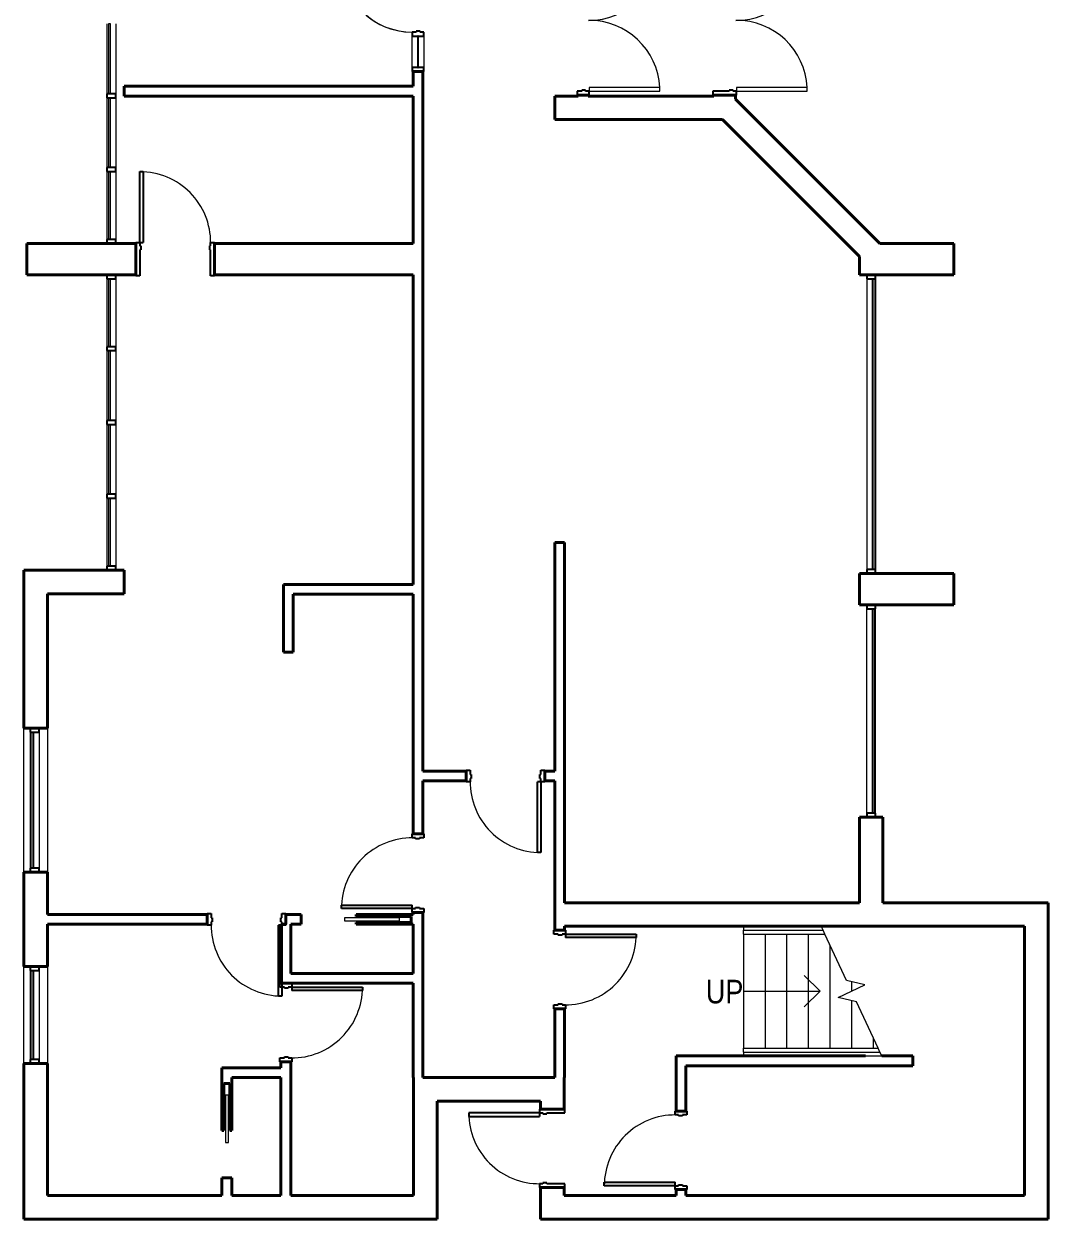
# Model space of a CAD drawing. Header units: inches. Extents: x -1006 to 175, y -1064 to 129.
# Drawn here: x -1006 to -485, y -1064 to -456 of the extents above; entities that cross this region are included whole.
import ezdxf

# ---------------------------------------------------------------- set-up
doc = ezdxf.new("R2010")
doc.units = ezdxf.units.IN
doc.header["$MEASUREMENT"] = 0
for name, color, linetype, lineweight in [('A-DOOR', 31, 'Continuous', 15), ('A-DOOR-FRAM', 31, 'Continuous', 25), ('A-FLOR-HRAL', 11, 'Continuous', 9), ('A-GLAZ-CURT', 52, 'Continuous', 9), ('A-GLAZ-CWMG', 51, 'Continuous', 9), ('A-WALL', 113, 'Continuous', 15), ('I-WALL', 2, 'Continuous', 15), ('S-STRS', 31, 'Continuous', 9), ('S-STRS-ANNO', 31, 'Continuous', 9), ('S-STRS-IDEN', 31, 'Continuous', 9), ('S-STRS-MBND', 31, 'Continuous', 9)]:
    doc.layers.add(name, color=color, linetype=linetype, lineweight=lineweight)
doc.styles.add('Arial Narrow', font='ARIALN.TTF', dxfattribs={"height": 12})

# ---------------------------------------------------------------- blocks, each defined once
blk = doc.blocks.new('System Panel - zGlazed-5180696-LEVEL 1 - Map Export')
at = {"layer": 'A-GLAZ-CURT', "lineweight": 15}
for p, q in [((22.625, 1.5), (-22.625, 1.5)), ((-22.625, 1.5), (-22.625, 0.5)), ((-22.625, 0.5), (22.625, 0.5)), ((22.625, 0.5), (22.625, 1.5))]:
    blk.add_line(p, q, dxfattribs=at)
blk = doc.blocks.new('Rectangular Mullion - 4 1_2_ x 2_ Rectangular_CE_-5139368-LEVEL 1 - Map Export')
at = {"layer": 'A-GLAZ-CWMG'}
for p, q in [((-1002.68, -937.54), (-1002.68, -982.79)), ((-998.18, -937.54), (-998.18, -982.79))]:
    blk.add_line(p, q, dxfattribs=at)
blk = doc.blocks.new('Rectangular Mullion - 4 1_2_ x 2_ Rectangular_CE_-5180646-LEVEL 1 - Map Export')
at = {"layer": 'A-GLAZ-CWMG', "lineweight": 25}
for p, q in [((-2, 2.25), (0, 2.25)), ((-2, -2.25), (-2, 2.25)), ((0, 2.25), (0, -2.25)), ((0, -2.25), (-2, -2.25))]:
    blk.add_line(p, q, dxfattribs=at)
blk = doc.blocks.new('Rectangular Mullion - 4 1_2_ x 2_ Rectangular_CE_-5180647-LEVEL 1 - Map Export')
at = {"layer": 'A-GLAZ-CWMG', "lineweight": 25}
for p, q in [((0, 2.25), (-2, 2.25)), ((-2, 2.25), (-2, -2.25)), ((0, -2.25), (0, 2.25)), ((-2, -2.25), (0, -2.25))]:
    blk.add_line(p, q, dxfattribs=at)
blk = doc.blocks.new('System Panel - zGlazed-5180645-LEVEL 1 - Map Export')
at = {"layer": 'A-GLAZ-CURT', "lineweight": 15}
for p, q in [((34.625, 1.5), (-34.625, 1.5)), ((-34.625, 1.5), (-34.625, 0.5)), ((-34.625, 0.5), (34.625, 0.5)), ((34.625, 0.5), (34.625, 1.5))]:
    blk.add_line(p, q, dxfattribs=at)
blk = doc.blocks.new('Rectangular Mullion - 4 1_2_ x 2_ Rectangular_CE_-5139571-LEVEL 1 - Map Export')
at = {"layer": 'A-GLAZ-CWMG'}
for p, q in [((-1002.68, -816.29), (-1002.68, -885.54)), ((-998.18, -816.29), (-998.18, -885.54))]:
    blk.add_line(p, q, dxfattribs=at)
blk = doc.blocks.new('System Panel - zGlazed-5161923-LEVEL 1 - Map Export')
at = {"layer": 'A-GLAZ-CURT', "lineweight": 15}
for p, q in [((17.28125, 1.5), (-17.28125, 1.5)), ((-17.28125, 1.5), (-17.28125, 0.5)), ((-17.28125, 0.5), (17.28125, 0.5)), ((17.28125, 0.5), (17.28125, 1.5))]:
    blk.add_line(p, q, dxfattribs=at)
blk = doc.blocks.new('Rectangular Mullion - 4 1_2_ x 2_ Rectangular_CE_-5141691-LEVEL 1 - Map Export')
at = {"layer": 'A-GLAZ-CWMG'}
for p, q in [((-963.68, -697.23), (-963.68, -731.79)), ((-959.18, -697.23), (-959.18, -731.79))]:
    blk.add_line(p, q, dxfattribs=at)
blk = doc.blocks.new('Rectangular Mullion - 4 1_2_ x 2_ Rectangular_CE_-5161924-LEVEL 1 - Map Export')
at = {"layer": 'A-GLAZ-CWMG', "lineweight": 25}
for p, q in [((-2, 2.25), (0, 2.25)), ((-2, -2.25), (-2, 2.25)), ((0, 2.25), (0, -2.25)), ((0, -2.25), (-2, -2.25))]:
    blk.add_line(p, q, dxfattribs=at)
blk = doc.blocks.new('Rectangular Mullion - 4 1_2_ x 2_ Rectangular_CE_-5161925-LEVEL 1 - Map Export')
at = {"layer": 'A-GLAZ-CWMG', "lineweight": 25}
for p, q in [((0, 2.25), (-2, 2.25)), ((-2, 2.25), (-2, -2.25)), ((0, -2.25), (0, 2.25)), ((-2, -2.25), (0, -2.25))]:
    blk.add_line(p, q, dxfattribs=at)
blk = doc.blocks.new('Rectangular Mullion - 4 1_2_ x 2_ Rectangular_CE_-5161922-LEVEL 1 - Map Export')
at = {"layer": 'A-GLAZ-CWMG', "lineweight": 25}
for p, q in [((-1, 2.25), (1, 2.25)), ((-1, -2.25), (-1, 2.25)), ((1, 2.25), (1, -2.25)), ((1, -2.25), (-1, -2.25))]:
    blk.add_line(p, q, dxfattribs=at)
blk = doc.blocks.new('System Panel - zGlazed-5161927-LEVEL 1 - Map Export')
at = {"layer": 'A-GLAZ-CURT', "lineweight": 15}
for p, q in [((17.78125, 1.5), (-17.78125, 1.5)), ((-17.78125, 1.5), (-17.78125, 0.5)), ((-17.78125, 0.5), (17.78125, 0.5)), ((17.78125, 0.5), (17.78125, 1.5))]:
    blk.add_line(p, q, dxfattribs=at)
blk = doc.blocks.new('Rectangular Mullion - 4 1_2_ x 2_ Rectangular_CE_-5141693-LEVEL 1 - Map Export')
at = {"layer": 'A-GLAZ-CWMG'}
for p, q in [((-963.68, -622.1), (-963.68, -657.66)), ((-959.18, -622.1), (-959.18, -657.66))]:
    blk.add_line(p, q, dxfattribs=at)
blk = doc.blocks.new('Railing - Railing-5158389-LEVEL 1 - Map Export')
at = {"layer": 'A-FLOR-HRAL'}
for p, q in [((-639.93, -977.04), (-571.41, -977.04)), ((-639.93, -979.04), (-639.93, -977.04)), ((-639.93, -979.04), (-570.47, -979.04)), ((-570.47, -979.04), (-571.41, -977.04))]:
    blk.add_line(p, q, dxfattribs=at)
blk = doc.blocks.new('Railing - Railing-5158393-LEVEL 1 - Map Export')
at = {"layer": 'A-FLOR-HRAL'}
for p, q in [((-639.93, -917.04), (-599.38, -917.04)), ((-639.93, -919.04), (-639.93, -917.04)), ((-598.45, -919.04), (-599.38, -917.04)), ((-639.93, -919.04), (-598.45, -919.04))]:
    blk.add_line(p, q, dxfattribs=at)
blk = doc.blocks.new('Door-Single_CE_ - HM Door-2_ HM Frame-5158506-LEVEL 1 - Map Export')
at = {"layer": 'A-DOOR'}
for p, q in [((18, 42.5), (16.25, 42.5)), ((16.25, 42.5), (16.25, 6.5)), ((18, 6.5), (18, 42.5)), ((16.25, 6.5), (18, 6.5))]:
    blk.add_line(p, q, dxfattribs=at)
at = {"layer": 'A-DOOR', "lineweight": 25}
for p, q in [((18, 42.5), (16.25, 42.5)), ((16.25, 42.5), (16.25, 6.5)), ((18, 6.5), (18, 42.5)), ((18, 6.5), (16.25, 6.5))]:
    blk.add_line(p, q, dxfattribs=at)
at = {"layer": 'A-DOOR', "lineweight": 9}
blk.add_arc((18, 6.5), 36, 90, 180.5, dxfattribs=at)
blk.add_arc((18, 6.5), 36, 90, 180.5, dxfattribs=at)
blk.add_arc((18, 6.5), 36, 90, 180.5, dxfattribs=at)
blk.add_arc((18, 6.5), 36, 90, 180.5, dxfattribs=at)
at = {"layer": 'A-DOOR-FRAM'}
for p, q in [((-18, 6.5), (-20, 6.5)), ((-20, 6.5), (-20, -6.5)), ((-18, 4.75), (-18, 6.5)), ((20, 6.5), (18, 6.5)), ((18, 6.5), (18, 4.75)), ((20, -6.5), (20, 6.5)), ((-17.5, 4.75), (-18, 4.75)), ((-18, -6.5), (-18, 2.75)), ((-18, 2.75), (-17.5, 2.75)), ((-17.5, 2.75), (-17.5, 4.75)), ((18, 4.75), (17.5, 4.75)), ((17.5, 4.75), (17.5, 2.75)), ((17.5, 2.75), (18, 2.75)), ((18, 2.75), (18, -6.5)), ((-20, -6.5), (-18, -6.5)), ((18, -6.5), (20, -6.5))]:
    blk.add_line(p, q, dxfattribs=at)
blk = doc.blocks.new('Door-Single_CE_ - HM Door-2_ HM Frame-5129110-LEVEL 1 - Map Export')
at = {"layer": 'A-DOOR'}
for p, q in [((16.25, -39), (16.25, -3)), ((16.25, -3), (18, -3)), ((18, -3), (18, -39)), ((18, -39), (16.25, -39))]:
    blk.add_line(p, q, dxfattribs=at)
at = {"layer": 'A-DOOR', "lineweight": 25}
for p, q in [((16.25, -39), (16.25, -3)), ((18, -3), (16.25, -3)), ((18, -3), (18, -39)), ((18, -39), (16.25, -39))]:
    blk.add_line(p, q, dxfattribs=at)
at = {"layer": 'A-DOOR', "lineweight": 9}
blk.add_arc((18, -3), 36, 179.5, 270, dxfattribs=at)
blk.add_arc((18, -3), 36, 179.5, 270, dxfattribs=at)
blk.add_arc((18, -3), 36, 179.5, 270, dxfattribs=at)
blk.add_arc((18, -3), 36, 179.5, 270, dxfattribs=at)
at = {"layer": 'A-DOOR-FRAM'}
for p, q in [((-20, 3), (-18, 3)), ((-20, -3), (-20, 3)), ((-18, 3), (-18, 0.75)), ((-18, 0.75), (-17.5, 0.75)), ((-17.5, 0.75), (-17.5, -1.25)), ((17.5, 0.75), (18, 0.75)), ((17.5, -1.25), (17.5, 0.75)), ((18, 3), (20, 3)), ((18, 0.75), (18, 3)), ((20, 3), (20, -3)), ((-18, -3), (-20, -3)), ((-18, -1.25), (-18, -3)), ((-17.5, -1.25), (-18, -1.25)), ((18, -1.25), (17.5, -1.25)), ((18, -3), (18, -1.25)), ((20, -3), (18, -3))]:
    blk.add_line(p, q, dxfattribs=at)
blk = doc.blocks.new('Door-Single_CE_ - HM Door-2_ HM Frame-V1-LEVEL 1 - Map Export')
at = {"layer": 'A-DOOR'}
for p, q in [((16.25, -39), (16.25, -3)), ((16.25, -3), (17.5, -3)), ((18, -34.5), (18, -39)), ((18, -39), (16.25, -39))]:
    blk.add_line(p, q, dxfattribs=at)
at = {"layer": 'A-DOOR', "lineweight": 25}
for p, q in [((16.25, -39), (16.25, -3)), ((18, -3), (16.25, -3)), ((18, -3), (18, -39)), ((18, -39), (16.25, -39))]:
    blk.add_line(p, q, dxfattribs=at)
at = {"layer": 'A-DOOR', "lineweight": 9}
blk.add_arc((18, -3), 36, 179.5, 270, dxfattribs=at)
blk.add_arc((18, -3), 36, 179.5, 270, dxfattribs=at)
blk.add_arc((18, -3), 36, 179.5, 270, dxfattribs=at)
blk.add_arc((18, -3), 36, 179.5, 270, dxfattribs=at)
at = {"layer": 'A-DOOR-FRAM'}
for p, q in [((-20, 3), (-18, 3)), ((-20, -3), (-20, 3)), ((-18, 3), (-18, 0.75)), ((-18, 0.75), (-17.5, 0.75)), ((-17.5, 0.75), (-17.5, -1.25)), ((17.5, 0.75), (18, 0.75)), ((17.5, -1.25), (17.5, 0.75)), ((18, 3), (20, 3)), ((18, 0.75), (18, 3)), ((20, 3), (20, -3)), ((-18, -3), (-20, -3)), ((-18, -1.25), (-18, -3)), ((-17.5, -1.25), (-18, -1.25)), ((18, -1.25), (17.5, -1.25)), ((18, -3), (18, -1.25)), ((20, -3), (18, -3))]:
    blk.add_line(p, q, dxfattribs=at)
blk = doc.blocks.new('System Panel - zGlazed-5191263-LEVEL 1 - Map Export')
at = {"layer": 'A-GLAZ-CURT', "lineweight": 15}
for p, q in [((52, 1.5), (-52, 1.5)), ((-52, 1.5), (-52, 0.5)), ((-52, 0.5), (52, 0.5)), ((52, 0.5), (52, 1.5))]:
    blk.add_line(p, q, dxfattribs=at)
blk = doc.blocks.new('Rectangular Mullion - 4 1_2_ x 2_ Rectangular_CE_-5187473-LEVEL 1 - Map Export')
at = {"layer": 'A-GLAZ-CWMG'}
for p, q in [((-577.18, -857.54), (-577.18, -753.54)), ((-572.68, -857.54), (-572.68, -753.54))]:
    blk.add_line(p, q, dxfattribs=at)
blk = doc.blocks.new('System Panel - zGlazed-5191264-LEVEL 1 - Map Export')
at = {"layer": 'A-GLAZ-CURT', "lineweight": 15}
for p, q in [((74, -0.5), (-74, -0.5)), ((-74, -0.5), (-74, -1.5)), ((-74, -1.5), (74, -1.5)), ((74, -1.5), (74, -0.5))]:
    blk.add_line(p, q, dxfattribs=at)
blk = doc.blocks.new('Rectangular Mullion - 4 1_2_ x 2_ Rectangular_CE_-5187640-LEVEL 1 - Map Export')
at = {"layer": 'A-GLAZ-CWMG'}
for p, q in [((-577.18, -585.54), (-577.18, -733.54)), ((-572.68, -585.54), (-572.68, -733.54))]:
    blk.add_line(p, q, dxfattribs=at)
blk = doc.blocks.new('Rectangular Mullion - 4 1_2_ x 2_ Rectangular_CE_-5191265-LEVEL 1 - Map Export')
at = {"layer": 'A-GLAZ-CWMG', "lineweight": 25}
for p, q in [((-2, 2.25), (0, 2.25)), ((-2, -2.25), (-2, 2.25)), ((0, 2.25), (0, -2.25)), ((0, -2.25), (-2, -2.25))]:
    blk.add_line(p, q, dxfattribs=at)
blk = doc.blocks.new('Rectangular Mullion - 4 1_2_ x 2_ Rectangular_CE_-5191266-LEVEL 1 - Map Export')
at = {"layer": 'A-GLAZ-CWMG', "lineweight": 25}
for p, q in [((0, 2.25), (-2, 2.25)), ((-2, 2.25), (-2, -2.25)), ((0, -2.25), (0, 2.25)), ((-2, -2.25), (0, -2.25))]:
    blk.add_line(p, q, dxfattribs=at)
blk = doc.blocks.new('Door-Pocket-Single - Single Pocket Door-5201118-LEVEL 1 - Map Export')
at = {"layer": 'A-DOOR'}
for p, q in [((-8, 0.75), (-36, 0.75)), ((-36, 0.75), (-36, -0.75)), ((-8, -0.75), (-8, 0.75)), ((-36, -0.75), (-8, -0.75))]:
    blk.add_line(p, q, dxfattribs=at)
blk = doc.blocks.new('Door-Pocket-Single - Single Pocket Door-5201297-LEVEL 1 - Map Export')
at = {"layer": 'A-DOOR'}
for p, q in [((-6, 0.75), (-30, 0.75)), ((-30, 0.75), (-30, -0.75)), ((-6, -0.75), (-6, 0.75)), ((-30, -0.75), (-6, -0.75))]:
    blk.add_line(p, q, dxfattribs=at)
blk = doc.blocks.new('Door-Single_CE_ - HM Door-2_ HM Frame-5201860-LEVEL 1 - Map Export')
at = {"layer": 'A-DOOR'}
for p, q in [((16.25, -44.5), (16.25, -8.5)), ((16.25, -8.5), (18, -8.5)), ((18, -8.5), (18, -44.5)), ((18, -44.5), (16.25, -44.5))]:
    blk.add_line(p, q, dxfattribs=at)
at = {"layer": 'A-DOOR', "lineweight": 25}
for p, q in [((16.25, -44.5), (16.25, -8.5)), ((18, -8.5), (16.25, -8.5)), ((18, -8.5), (18, -44.5)), ((18, -44.5), (16.25, -44.5))]:
    blk.add_line(p, q, dxfattribs=at)
at = {"layer": 'A-DOOR', "lineweight": 9}
blk.add_arc((18, -8.5), 36, 179.5, 270, dxfattribs=at)
blk.add_arc((18, -8.5), 36, 179.5, 270, dxfattribs=at)
blk.add_arc((18, -8.5), 36, 179.5, 270, dxfattribs=at)
blk.add_arc((18, -8.5), 36, 179.5, 270, dxfattribs=at)
at = {"layer": 'A-DOOR-FRAM'}
for p, q in [((-20, 8.5), (-18, 8.5)), ((-20, -8.5), (-20, 8.5)), ((-18, 8.5), (-18, -4.75)), ((18, 8.5), (20, 8.5)), ((18, -4.75), (18, 8.5)), ((20, 8.5), (20, -8.5)), ((-18, -4.75), (-17.5, -4.75)), ((-17.5, -4.75), (-17.5, -6.75)), ((17.5, -4.75), (18, -4.75)), ((17.5, -6.75), (17.5, -4.75)), ((-18, -8.5), (-20, -8.5)), ((-18, -6.75), (-18, -8.5)), ((-17.5, -6.75), (-18, -6.75)), ((18, -6.75), (17.5, -6.75)), ((18, -8.5), (18, -6.75)), ((20, -8.5), (18, -8.5))]:
    blk.add_line(p, q, dxfattribs=at)
blk = doc.blocks.new('Door-Single-Sidelite_CE_ - WD Door-2_ HM Frame-Sidelite-5201984-LEVEL 1 - Map Export')
at = {"layer": 'A-DOOR'}
for p, q in [((18, 39), (16, 39)), ((16, 39), (16, 3)), ((18, 3), (18, 39)), ((16, 3), (18, 3))]:
    blk.add_line(p, q, dxfattribs=at)
at = {"layer": 'A-DOOR', "lineweight": 25}
for p, q in [((-20, 0.125), (-36, 0.125)), ((-36, 0.125), (-36, -0.125)), ((-20, -0.125), (-20, 0.125)), ((-36, -0.125), (-20, -0.125))]:
    blk.add_line(p, q, dxfattribs=at)
at = {"layer": 'A-DOOR', "lineweight": 9}
for start, end in [(93.196373, 180.5), (90, 179.5)]:
    blk.add_arc((18, 3), 36, start, end, dxfattribs=at)
at = {"layer": 'A-DOOR-FRAM'}
for p, q in [((-36, 3), (-38, 3)), ((-38, 3), (-38, -3)), ((-36, -3), (-36, 3)), ((-18, 3), (-20, 3)), ((-20, 3), (-20, -3)), ((-18, 1), (-18, 3)), ((-17.5, 1), (-18, 1)), ((-17.5, -1), (-17.5, 1)), ((18, 1), (17.5, 1)), ((17.5, 1), (17.5, -1)), ((20, 3), (18, 3)), ((18, 3), (18, 1)), ((20, -3), (20, 3)), ((-38, -3), (-36, -3)), ((-20, -3), (-18, -3)), ((-18, -3), (-18, -1)), ((-18, -1), (-17.5, -1)), ((17.5, -1), (18, -1)), ((18, -1), (18, -3)), ((18, -3), (20, -3))]:
    blk.add_line(p, q, dxfattribs=at)
at = {"layer": 'A-DOOR-FRAM', "lineweight": 9}
for p, q in [((-36, 3), (-20, 3)), ((-20, -3), (-36, -3))]:
    blk.add_line(p, q, dxfattribs=at)
blk = doc.blocks.new('Door-Double_CE_ - HM Door-2_ HM Frame-5204549-LEVEL 1 - Map Export')
at = {"layer": 'A-DOOR'}
for p, q in [((-34.25, 42), (-36, 42)), ((-36, 42), (-36, 6)), ((-34.25, 6), (-34.25, 42)), ((36, 42), (34.25, 42)), ((34.25, 42), (34.25, 6)), ((36, 6), (36, 42)), ((-36, 6), (-34.25, 6)), ((34.25, 6), (36, 6))]:
    blk.add_line(p, q, dxfattribs=at)
at = {"layer": 'A-DOOR', "lineweight": 9}
for centre, start, end in [((-36, 6), 359.5, 87.20317), ((36, 6), 92.78611, 180.5)]:
    blk.add_arc(centre, 36, start, end, dxfattribs=at)
at = {"layer": 'A-DOOR-FRAM'}
for p, q in [((-36, 6), (-38, 6)), ((-38, 6), (-38, -6)), ((-36, 4.25), (-36, 6)), ((-35.5, 4.25), (-36, 4.25)), ((-36, -6), (-36, 2.25)), ((-36, 2.25), (-35.5, 2.25)), ((-35.5, 2.25), (-35.5, 4.25)), ((36, 4.25), (35.5, 4.25)), ((35.5, 4.25), (35.5, 2.25)), ((35.5, 2.25), (36, 2.25)), ((38, 6), (36, 6)), ((36, 6), (36, 4.25)), ((36, 2.25), (36, -6)), ((38, -6), (38, 6)), ((-38, -6), (-36, -6)), ((36, -6), (38, -6))]:
    blk.add_line(p, q, dxfattribs=at)
blk = doc.blocks.new('Door-Double_CE_ - HM Door-2_ HM Frame-4190290-LEVEL 1 - Map Export')
at = {"layer": 'A-DOOR'}
for p, q in [((-34.25, 39), (-36, 39)), ((-36, 39), (-36, 3)), ((-34.25, 3), (-34.25, 39)), ((36, 39), (34.25, 39)), ((34.25, 39), (34.25, 3)), ((36, 3), (36, 39)), ((-36, 3), (-34.25, 3)), ((34.25, 3), (36, 3))]:
    blk.add_line(p, q, dxfattribs=at)
at = {"layer": 'A-DOOR', "lineweight": 9}
for centre, start, end in [((-36, 3), 359.5, 87.20317), ((36, 3), 92.78611, 180.5)]:
    blk.add_arc(centre, 36, start, end, dxfattribs=at)
at = {"layer": 'A-DOOR-FRAM'}
for p, q in [((-36, 3), (-38, 3)), ((-38, 3), (-38, -3)), ((-36, 1.25), (-36, 3)), ((-35.5, 1.25), (-36, 1.25)), ((-35.5, -0.75), (-35.5, 1.25)), ((36, 1.25), (35.5, 1.25)), ((35.5, 1.25), (35.5, -0.75)), ((38, 3), (36, 3)), ((36, 3), (36, 1.25)), ((38, -3), (38, 3)), ((-38, -3), (-36, -3)), ((-36, -3), (-36, -0.75)), ((-36, -0.75), (-35.5, -0.75)), ((35.5, -0.75), (36, -0.75)), ((36, -0.75), (36, -3)), ((36, -3), (38, -3))]:
    blk.add_line(p, q, dxfattribs=at)

msp = doc.modelspace()

# ---------------------------------------------------------------- linework, layer by layer
at = {"layer": 'A-WALL', "lineweight": 40}
for p, q in [((-723.93, -492.54), (-735.93, -492.54)), ((-735.93, -492.54), (-735.93, -504.54)), ((-654.93, -492.54), (-718.93, -492.54)), ((-643.93, -492.04), (-654.93, -492.04)), ((-654.93, -492.04), (-654.93, -492.54)), ((-643.93, -494.21), (-643.93, -492.04)), ((-570.6, -567.54), (-643.93, -494.21)), ((-735.93, -504.54), (-650.57, -504.54)), ((-650.57, -504.54), (-580.93, -574.18)), ((-948.93, -567.54), (-1004.43, -567.54)), ((-1004.43, -567.54), (-1004.43, -583.54)), ((-948.93, -583.54), (-948.93, -567.54)), ((-807.93, -567.54), (-908.93, -567.54)), ((-908.93, -567.54), (-908.93, -583.54)), ((-532.93, -567.54), (-570.6, -567.54)), ((-532.93, -583.54), (-532.93, -567.54)), ((-580.93, -574.18), (-580.93, -583.54)), ((-1004.43, -583.54), (-948.93, -583.54)), ((-908.93, -583.54), (-807.93, -583.54)), ((-580.93, -583.54), (-532.93, -583.54)), ((-954.93, -733.79), (-1005.93, -733.79)), ((-1005.93, -733.79), (-1005.93, -814.29)), ((-954.93, -745.79), (-954.93, -733.79)), ((-580.93, -735.54), (-580.93, -751.54)), ((-532.93, -735.54), (-580.93, -735.54)), ((-532.93, -751.54), (-532.93, -735.54)), ((-993.93, -745.79), (-954.93, -745.79)), ((-993.93, -814.29), (-993.93, -745.79)), ((-580.93, -751.54), (-532.93, -751.54)), ((-1005.93, -814.29), (-993.93, -814.29)), ((-568.93, -859.54), (-580.93, -859.54)), ((-580.93, -859.54), (-580.93, -903.04)), ((-568.93, -903.04), (-568.93, -859.54)), ((-1005.93, -887.54), (-1005.93, -935.54)), ((-993.93, -887.54), (-1005.93, -887.54)), ((-993.93, -909.04), (-993.93, -887.54)), ((-580.93, -903.04), (-730.93, -903.04)), ((-484.93, -903.04), (-568.93, -903.04)), ((-484.93, -1064.04), (-484.93, -903.04)), ((-993.93, -935.54), (-993.93, -914.04)), ((-730.93, -915.04), (-496.93, -915.04)), ((-496.93, -915.04), (-496.93, -1052.04)), ((-1005.93, -935.54), (-993.93, -935.54)), ((-1005.93, -984.79), (-1005.93, -1064.04)), ((-993.93, -984.79), (-1005.93, -984.79)), ((-993.93, -1052.04), (-993.93, -984.79)), ((-807.68, -992.04), (-807.68, -1052.04)), ((-735.93, -992.04), (-802.93, -992.04)), ((-731.18, -1008.04), (-731.18, -992.04)), ((-795.68, -1064.04), (-795.68, -1004.04)), ((-795.68, -1004.04), (-743.18, -1004.04)), ((-743.18, -1004.04), (-743.18, -1008.04)), ((-743.18, -1008.04), (-731.18, -1008.04)), ((-905.18, -1052.04), (-993.93, -1052.04)), ((-875.18, -1052.04), (-900.18, -1052.04)), ((-807.68, -1052.04), (-870.18, -1052.04)), ((-743.18, -1048.04), (-743.18, -1064.04)), ((-731.18, -1048.04), (-743.18, -1048.04)), ((-731.18, -1052.04), (-731.18, -1048.04)), ((-674.18, -1052.04), (-731.18, -1052.04)), ((-496.93, -1052.04), (-669.18, -1052.04)), ((-1005.93, -1064.04), (-795.68, -1064.04)), ((-743.18, -1064.04), (-484.93, -1064.04))]:
    msp.add_line(p, q, dxfattribs=at)
at = {"layer": 'A-WALL'}
for p, q in [((-1005.93, -887.54), (-1005.93, -814.29)), ((-993.93, -814.29), (-993.93, -887.54)), ((-1005.93, -984.79), (-1005.93, -935.54)), ((-993.93, -935.54), (-993.93, -984.79))]:
    msp.add_line(p, q, dxfattribs=at)
at = {"layer": 'I-WALL', "lineweight": 40}
for p, q in [((-802.93, -480.04), (-807.93, -480.04)), ((-807.93, -480.04), (-807.93, -487.54)), ((-802.93, -836.04), (-802.93, -480.04)), ((-807.93, -487.54), (-954.93, -487.54)), ((-954.93, -487.54), (-954.93, -492.54)), ((-954.93, -492.54), (-807.93, -492.54)), ((-807.93, -492.54), (-807.93, -567.54)), ((-718.93, -492.04), (-723.93, -492.04)), ((-723.93, -492.04), (-723.93, -492.54)), ((-718.93, -492.54), (-718.93, -492.04)), ((-807.93, -583.54), (-807.93, -741.04)), ((-730.93, -719.78), (-735.93, -719.78)), ((-735.93, -719.78), (-735.93, -836.04)), ((-730.93, -903.04), (-730.93, -719.78)), ((-807.93, -741.04), (-873.93, -741.04)), ((-873.93, -741.04), (-873.93, -775.54)), ((-868.93, -746.04), (-807.93, -746.04)), ((-868.93, -775.54), (-868.93, -746.04)), ((-807.93, -746.04), (-807.93, -868.04)), ((-873.93, -775.54), (-868.93, -775.54)), ((-780.93, -836.04), (-802.93, -836.04)), ((-780.93, -841.04), (-780.93, -836.04)), ((-735.93, -836.04), (-740.93, -836.04)), ((-740.93, -836.04), (-740.93, -841.04)), ((-802.93, -868.04), (-802.93, -841.04)), ((-802.93, -841.04), (-780.93, -841.04)), ((-740.93, -841.04), (-735.93, -841.04)), ((-735.93, -841.04), (-735.93, -917.04)), ((-807.93, -868.04), (-802.93, -868.04)), ((-912.68, -909.04), (-993.93, -909.04)), ((-912.68, -914.04), (-912.68, -909.04)), ((-872.68, -909.04), (-872.68, -914.04)), ((-864.93, -909.04), (-872.68, -909.04)), ((-864.93, -914.04), (-864.93, -909.04)), ((-807.93, -909.04), (-836.93, -909.04)), ((-836.93, -909.04), (-836.93, -910.04)), ((-836.93, -910.04), (-808.93, -910.04)), ((-808.93, -910.04), (-808.93, -913.04)), ((-802.93, -908.04), (-807.93, -908.04)), ((-807.93, -908.04), (-807.93, -909.04)), ((-802.93, -992.04), (-802.93, -908.04)), ((-993.93, -914.04), (-912.68, -914.04)), ((-875.18, -914.04), (-875.18, -944.04)), ((-872.68, -914.04), (-875.18, -914.04)), ((-870.18, -939.04), (-870.18, -914.04)), ((-870.18, -914.04), (-864.93, -914.04)), ((-808.93, -913.04), (-836.93, -913.04)), ((-836.93, -913.04), (-836.93, -914.04)), ((-836.93, -914.04), (-807.93, -914.04)), ((-807.93, -914.04), (-807.93, -939.04)), ((-735.93, -917.04), (-730.93, -917.04)), ((-730.93, -917.04), (-730.93, -915.04)), ((-807.93, -939.04), (-870.18, -939.04)), ((-875.18, -944.04), (-807.93, -944.04)), ((-807.93, -944.04), (-807.93, -992.04)), ((-730.93, -957.04), (-735.93, -957.04)), ((-735.93, -957.04), (-735.93, -992.04)), ((-730.93, -992.04), (-730.93, -957.04)), ((-875.18, -984.04), (-875.18, -987.04)), ((-870.18, -984.04), (-875.18, -984.04)), ((-870.18, -1052.04), (-870.18, -984.04)), ((-674.18, -981.04), (-674.18, -1009.04)), ((-577.8, -981.04), (-674.18, -981.04)), ((-553.68, -981.04), (-569.54, -981.04)), ((-553.68, -986.04), (-553.68, -981.04)), ((-875.18, -987.04), (-905.18, -987.04)), ((-905.18, -987.04), (-905.18, -1019.04)), ((-669.18, -1009.04), (-669.18, -986.04)), ((-669.18, -986.04), (-553.68, -986.04)), ((-904.18, -1019.04), (-904.18, -995.04)), ((-904.18, -995.04), (-901.18, -995.04)), ((-901.18, -995.04), (-901.18, -1019.04)), ((-900.18, -992.04), (-875.18, -992.04)), ((-900.18, -1019.04), (-900.18, -992.04)), ((-875.18, -992.04), (-875.18, -1052.04)), ((-807.93, -992.04), (-807.68, -992.04)), ((-731.18, -992.04), (-730.93, -992.04)), ((-674.18, -1009.04), (-669.18, -1009.04)), ((-905.18, -1019.04), (-904.18, -1019.04)), ((-901.18, -1019.04), (-900.18, -1019.04)), ((-905.18, -1043.04), (-905.18, -1052.04)), ((-900.18, -1043.04), (-905.18, -1043.04)), ((-900.18, -1052.04), (-900.18, -1043.04)), ((-669.18, -1049.04), (-674.18, -1049.04)), ((-674.18, -1049.04), (-674.18, -1052.04)), ((-669.18, -1052.04), (-669.18, -1049.04))]:
    msp.add_line(p, q, dxfattribs=at)
at = {"layer": 'S-STRS'}
for p, q in [((-639.93, -915.04), (-639.93, -917.04)), ((-639.93, -919.04), (-639.93, -977.04)), ((-628.93, -919.04), (-628.93, -977.04)), ((-617.93, -919.04), (-617.93, -977.04)), ((-606.93, -919.04), (-606.93, -977.04)), ((-595.93, -924.45), (-595.93, -977.04)), ((-584.93, -943.22), (-584.93, -948.04)), ((-584.93, -952.86), (-584.93, -977.04)), ((-573.93, -971.63), (-573.93, -977.04)), ((-639.93, -979.04), (-639.93, -981.04)), ((-577.8, -981.04), (-569.54, -981.04))]:
    msp.add_line(p, q, dxfattribs=at)
at = {"layer": 'S-STRS-ANNO'}
for p, q in [((-600.93, -948.04), (-608.93, -940.04)), ((-639.93, -948.04), (-628.93, -948.04)), ((-628.93, -948.04), (-617.93, -948.04)), ((-617.93, -948.04), (-606.93, -948.04)), ((-600.93, -948.04), (-608.93, -956.04)), ((-606.93, -948.04), (-600.93, -948.04))]:
    msp.add_line(p, q, dxfattribs=at)
at = {"layer": 'S-STRS-MBND'}
for p, q in [((-599.38, -917.04), (-600.32, -915.04)), ((-587.46, -942.6), (-598.45, -919.04)), ((-578.13, -944.87), (-587.46, -942.6)), ((-591.73, -951.21), (-578.13, -944.87)), ((-582.39, -953.48), (-591.73, -951.21)), ((-571.41, -977.04), (-582.39, -953.48)), ((-569.54, -981.04), (-570.47, -979.04))]:
    msp.add_line(p, q, dxfattribs=at)

# ---------------------------------------------------------------- block references
at = {"layer": 'A-DOOR'}
for name, p, rotation in [('Door-Double_CE_ - HM Door-2_ HM Frame-4190290-LEVEL 1 - Map Export', (-721.43, -454.04), 269.9999999999997), ('Door-Double_CE_ - HM Door-2_ HM Frame-5204549-LEVEL 1 - Map Export', (-649.43, -454.04), 269.9999999999998), ('Door-Pocket-Single - Single Pocket Door-5201118-LEVEL 1 - Map Export', (-850.93, -911.54), 180), ('Door-Pocket-Single - Single Pocket Door-5201297-LEVEL 1 - Map Export', (-902.68, -1031.04), 269.9999999999998)]:
    msp.add_blockref(name, p, dxfattribs=dict(at, rotation=rotation))
at = {"layer": 'A-DOOR', "lineweight": 9}
for name, p, rotation in [('Door-Single-Sidelite_CE_ - WD Door-2_ HM Frame-Sidelite-5201984-LEVEL 1 - Map Export', (-805.43, -442.04), 89.99999999999991), ('Door-Single_CE_ - HM Door-2_ HM Frame-5201860-LEVEL 1 - Map Export', (-928.93, -575.54), 180), ('Door-Single_CE_ - HM Door-2_ HM Frame-5129110-LEVEL 1 - Map Export', (-805.43, -888.04), 269.9999999999999), ('Door-Single_CE_ - HM Door-2_ HM Frame-5129110-LEVEL 1 - Map Export', (-733.43, -937.04), 89.99999999999972), ('Door-Single_CE_ - HM Door-2_ HM Frame-5129110-LEVEL 1 - Map Export', (-872.68, -964.04), 89.99999999999972), ('Door-Single_CE_ - HM Door-2_ HM Frame-5158506-LEVEL 1 - Map Export', (-737.18, -1028.04), 89.99999999999991), ('Door-Single_CE_ - HM Door-2_ HM Frame-5129110-LEVEL 1 - Map Export', (-671.68, -1029.04), 269.9999999999997)]:
    msp.add_blockref(name, p, dxfattribs=dict(at, rotation=rotation))
for name, p in [('Door-Single_CE_ - HM Door-2_ HM Frame-5129110-LEVEL 1 - Map Export', (-760.93, -838.54)), ('Door-Single_CE_ - HM Door-2_ HM Frame-V1-LEVEL 1 - Map Export', (-892.68, -911.54))]:
    msp.add_blockref(name, p, dxfattribs=at)
at = {"layer": 'A-FLOR-HRAL'}
for name in ['Railing - Railing-5158393-LEVEL 1 - Map Export', 'Railing - Railing-5158389-LEVEL 1 - Map Export']:
    msp.add_blockref(name, (0, 0), dxfattribs=at)
at = {"layer": 'A-GLAZ-CURT'}
for name, p, rotation in [('System Panel - zGlazed-5161927-LEVEL 1 - Map Export', (-961.43, -473.63), 90.00000000000081), ('System Panel - zGlazed-5161927-LEVEL 1 - Map Export', (-961.43, -511.2), 90.00000000000081), ('System Panel - zGlazed-5161923-LEVEL 1 - Map Export', (-961.43, -548.26), 90.00000000000081), ('System Panel - zGlazed-5161923-LEVEL 1 - Map Export', (-961.43, -602.82), 90.00000000000081), ('System Panel - zGlazed-5191264-LEVEL 1 - Map Export', (-574.93, -659.54), 89.99999999999991), ('System Panel - zGlazed-5161927-LEVEL 1 - Map Export', (-961.43, -639.88), 90.00000000000081), ('System Panel - zGlazed-5161927-LEVEL 1 - Map Export', (-961.43, -677.45), 90.00000000000081), ('System Panel - zGlazed-5161923-LEVEL 1 - Map Export', (-961.43, -714.51), 90.00000000000081), ('System Panel - zGlazed-5191263-LEVEL 1 - Map Export', (-574.93, -805.54), 269.9999999999999), ('System Panel - zGlazed-5180645-LEVEL 1 - Map Export', (-1000.43, -850.91), 89.99999999999991), ('System Panel - zGlazed-5180696-LEVEL 1 - Map Export', (-1000.43, -960.16), 89.99999999999991)]:
    msp.add_blockref(name, p, dxfattribs=dict(at, rotation=rotation))
at = {"layer": 'A-GLAZ-CWMG'}
for name, p in [('Rectangular Mullion - 4 1_2_ x 2_ Rectangular_CE_-5141693-LEVEL 1 - Map Export', (0, 166.25)), ('Rectangular Mullion - 4 1_2_ x 2_ Rectangular_CE_-5141693-LEVEL 1 - Map Export', (0, 128.69)), ('Rectangular Mullion - 4 1_2_ x 2_ Rectangular_CE_-5141691-LEVEL 1 - Map Export', (0, 166.25)), ('Rectangular Mullion - 4 1_2_ x 2_ Rectangular_CE_-5141691-LEVEL 1 - Map Export', (0, 111.69)), ('Rectangular Mullion - 4 1_2_ x 2_ Rectangular_CE_-5187640-LEVEL 1 - Map Export', (0, 0)), ('Rectangular Mullion - 4 1_2_ x 2_ Rectangular_CE_-5141693-LEVEL 1 - Map Export', (0, 0)), ('Rectangular Mullion - 4 1_2_ x 2_ Rectangular_CE_-5141693-LEVEL 1 - Map Export', (0, -37.56)), ('Rectangular Mullion - 4 1_2_ x 2_ Rectangular_CE_-5141691-LEVEL 1 - Map Export', (0, 0)), ('Rectangular Mullion - 4 1_2_ x 2_ Rectangular_CE_-5187473-LEVEL 1 - Map Export', (0, 0)), ('Rectangular Mullion - 4 1_2_ x 2_ Rectangular_CE_-5139571-LEVEL 1 - Map Export', (0, 0)), ('Rectangular Mullion - 4 1_2_ x 2_ Rectangular_CE_-5139368-LEVEL 1 - Map Export', (0, 0))]:
    msp.add_blockref(name, p, dxfattribs=at)
at = {"layer": 'A-GLAZ-CWMG', "extrusion": (0, 0, -1)}
for name, p, rotation in [('Rectangular Mullion - 4 1_2_ x 2_ Rectangular_CE_-5161922-LEVEL 1 - Map Export', (961.43, -492.41), 89.9999999999992), ('Rectangular Mullion - 4 1_2_ x 2_ Rectangular_CE_-5161922-LEVEL 1 - Map Export', (961.43, -529.98), 89.9999999999992), ('Rectangular Mullion - 4 1_2_ x 2_ Rectangular_CE_-5161924-LEVEL 1 - Map Export', (961.43, -583.54), 89.9999999999992), ('Rectangular Mullion - 4 1_2_ x 2_ Rectangular_CE_-5191265-LEVEL 1 - Map Export', (574.93, -583.54), 90.0000000000001), ('Rectangular Mullion - 4 1_2_ x 2_ Rectangular_CE_-5161922-LEVEL 1 - Map Export', (961.43, -621.1), 89.9999999999992), ('Rectangular Mullion - 4 1_2_ x 2_ Rectangular_CE_-5161922-LEVEL 1 - Map Export', (961.43, -658.66), 89.9999999999992), ('Rectangular Mullion - 4 1_2_ x 2_ Rectangular_CE_-5161922-LEVEL 1 - Map Export', (961.43, -696.23), 89.9999999999992), ('Rectangular Mullion - 4 1_2_ x 2_ Rectangular_CE_-5180646-LEVEL 1 - Map Export', (1000.43, -814.29), 90.0000000000001), ('Rectangular Mullion - 4 1_2_ x 2_ Rectangular_CE_-5161924-LEVEL 1 - Map Export', (574.93, -859.54), 270.0000000000001), ('Rectangular Mullion - 4 1_2_ x 2_ Rectangular_CE_-5180646-LEVEL 1 - Map Export', (1000.43, -935.54), 90.0000000000001)]:
    msp.add_blockref(name, p, dxfattribs=dict(at, rotation=rotation))
at = {"layer": 'A-GLAZ-CWMG'}
for name, p, rotation in [('Rectangular Mullion - 4 1_2_ x 2_ Rectangular_CE_-5161925-LEVEL 1 - Map Export', (-961.43, -567.54), 270.0000000000008), ('Rectangular Mullion - 4 1_2_ x 2_ Rectangular_CE_-5161925-LEVEL 1 - Map Export', (-961.43, -733.79), 270.0000000000008), ('Rectangular Mullion - 4 1_2_ x 2_ Rectangular_CE_-5191266-LEVEL 1 - Map Export', (-574.93, -735.54), 269.9999999999999), ('Rectangular Mullion - 4 1_2_ x 2_ Rectangular_CE_-5161925-LEVEL 1 - Map Export', (-574.93, -751.54), 89.99999999999991), ('Rectangular Mullion - 4 1_2_ x 2_ Rectangular_CE_-5180647-LEVEL 1 - Map Export', (-1000.43, -887.54), 269.9999999999999), ('Rectangular Mullion - 4 1_2_ x 2_ Rectangular_CE_-5180647-LEVEL 1 - Map Export', (-1000.43, -984.79), 269.9999999999999)]:
    msp.add_blockref(name, p, dxfattribs=dict(at, rotation=rotation))

# ---------------------------------------------------------------- texts
at = {"layer": 'S-STRS-IDEN', "insert": (-659.03, -942.28), "char_height": 12, "width": 22.9249, "attachment_point": 1, "line_spacing_factor": 0.974696, "style": 'Arial Narrow'}
msp.add_mtext('UP', dxfattribs=at)

doc.saveas('drawing.dxf')
